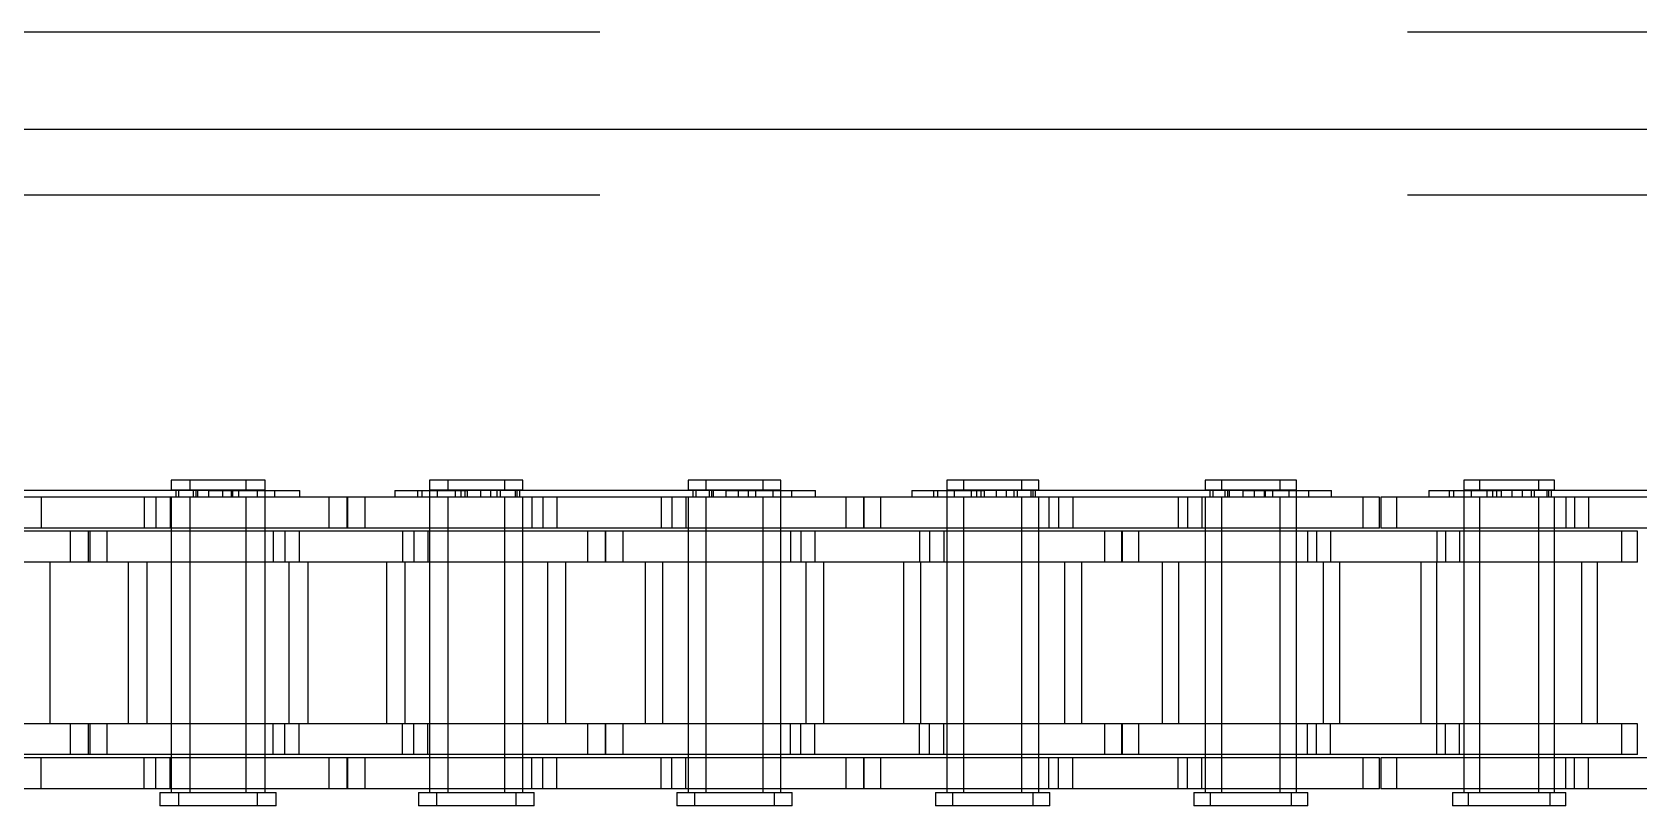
# Model space of a CAD drawing. Header units: metres. Extents: x 0 to 21025, y 0 to 14850.
# Drawn here: x 2920.6 to 2999.5, y 9293.4 to 9331.4 of the extents above; entities that cross this region are included whole.
import ezdxf

# ---------------------------------------------------------------- set-up
doc = ezdxf.new("R2010")
doc.units = ezdxf.units.M
doc.header["$LTSCALE"] = 25
doc.linetypes.add('HIDDEN2', pattern=[4.7625, 3.175, -1.5875])
doc.layers.add('SL4', color=4, linetype='Continuous')
doc.layers.add('ST1', color=7, linetype='HIDDEN2')

msp = doc.modelspace()

# ---------------------------------------------------------------- linework, layer by layer
at = {"layer": 'SL4'}
msp.add_line((2753.999, 9326.624), (3543.761, 9326.624), dxfattribs=at)
at = {"layer": 'ST1'}
for p, q in [((3543.761, 9331.386), (2543.761, 9331.386)), ((2753.999, 9326.624), (3543.761, 9326.624)), ((3543.761, 9323.386), (2543.761, 9323.386)), ((2931.081, 9309.384), (2927.391, 9309.384)), ((2927.391, 9309.384), (2927.391, 9308.91)), ((2928.315, 9309.384), (2928.315, 9308.91)), ((2932.005, 9309.384), (2931.081, 9309.384)), ((2931.081, 9308.91), (2931.081, 9309.384)), ((2932.005, 9308.91), (2932.005, 9309.384)), ((2943.781, 9309.384), (2940.091, 9309.384)), ((2940.091, 9309.384), (2940.091, 9308.91)), ((2940.984, 9309.384), (2940.984, 9308.91)), ((2944.674, 9309.384), (2943.781, 9309.384)), ((2943.781, 9308.91), (2943.781, 9309.384)), ((2944.674, 9308.91), (2944.674, 9309.384)), ((2956.481, 9309.384), (2952.791, 9309.384)), ((2952.791, 9309.384), (2952.791, 9308.91)), ((2953.653, 9309.384), (2953.653, 9308.91)), ((2957.343, 9309.384), (2956.481, 9309.384)), ((2956.481, 9308.91), (2956.481, 9309.384)), ((2957.343, 9308.91), (2957.343, 9309.384)), ((2969.181, 9309.384), (2965.491, 9309.384)), ((2965.491, 9309.384), (2965.491, 9308.91)), ((2966.322, 9309.384), (2966.322, 9308.91)), ((2970.012, 9309.384), (2969.181, 9309.384)), ((2969.181, 9308.91), (2969.181, 9309.384)), ((2970.012, 9308.91), (2970.012, 9309.384)), ((2981.881, 9309.384), (2978.191, 9309.384)), ((2978.191, 9309.384), (2978.191, 9308.91)), ((2978.992, 9309.384), (2978.992, 9308.91)), ((2982.682, 9309.384), (2981.881, 9309.384)), ((2981.881, 9308.91), (2981.881, 9309.384)), ((2982.682, 9308.91), (2982.682, 9309.384)), ((2994.581, 9309.384), (2990.891, 9309.384)), ((2990.891, 9309.384), (2990.891, 9308.91)), ((2991.661, 9309.384), (2991.661, 9308.91)), ((2995.351, 9309.384), (2994.581, 9309.384)), ((2994.581, 9308.91), (2994.581, 9309.384)), ((2995.351, 9308.91), (2995.351, 9309.384)), ((2929.236, 9308.873), (2916.536, 9308.873)), ((2926.061, 9308.541), (2919.711, 9308.541)), ((2921.005, 9308.541), (2921.005, 9307.021)), ((2926.061, 9308.541), (2926.061, 9307.021)), ((2935.156, 9308.541), (2926.061, 9308.541)), ((2926.645, 9308.541), (2926.645, 9307.021)), ((2927.34, 9308.541), (2927.34, 9307.021)), ((2927.391, 9308.91), (2931.081, 9308.91)), ((2927.391, 9308.541), (2927.391, 9307.021)), ((2927.391, 9308.541), (2927.391, 9294.042)), ((2927.617, 9308.873), (2927.617, 9308.541)), ((2927.76, 9308.91), (2927.76, 9308.541)), ((2928.315, 9308.541), (2928.315, 9307.021)), ((2928.315, 9308.541), (2928.315, 9294.042)), ((2928.483, 9308.873), (2928.483, 9308.541)), ((2928.606, 9308.873), (2928.606, 9308.541)), ((2928.684, 9308.91), (2928.684, 9308.541)), ((2929.236, 9308.873), (2929.236, 9308.541)), ((2929.236, 9308.873), (2932.466, 9308.873)), ((2929.913, 9308.873), (2929.913, 9308.541)), ((2930.343, 9308.873), (2930.343, 9308.541)), ((2930.407, 9308.873), (2930.407, 9308.541)), ((2930.712, 9308.541), (2930.712, 9308.91)), ((2931.081, 9308.91), (2932, 9308.91)), ((2931.081, 9307.021), (2931.081, 9308.541)), ((2931.081, 9294.042), (2931.081, 9308.541)), ((2931.636, 9308.541), (2931.636, 9308.91)), ((2932, 9308.91), (2932.005, 9308.91)), ((2932.005, 9307.021), (2932.005, 9308.873)), ((2932.005, 9294.042), (2932.005, 9308.541)), ((2932.466, 9308.873), (2932.466, 9308.541)), ((2932.466, 9308.873), (2933.712, 9308.873)), ((2933.712, 9308.541), (2933.712, 9308.873)), ((2936.016, 9308.541), (2935.156, 9308.541)), ((2935.156, 9307.021), (2935.156, 9308.541)), ((2945.111, 9308.541), (2936.016, 9308.541)), ((2936.016, 9308.541), (2936.016, 9307.021)), ((2936.08, 9307.021), (2936.08, 9308.541)), ((2936.909, 9308.541), (2936.909, 9307.021)), ((2938.384, 9308.873), (2941.936, 9308.873)), ((2938.384, 9308.873), (2938.384, 9308.541)), ((2939.503, 9308.873), (2939.503, 9308.541)), ((2939.708, 9308.873), (2939.708, 9308.541)), ((2940.091, 9308.91), (2943.781, 9308.91)), ((2940.091, 9308.873), (2940.091, 9307.021)), ((2940.091, 9308.541), (2940.091, 9294.042)), ((2940.46, 9308.91), (2940.46, 9308.541)), ((2940.984, 9308.541), (2940.984, 9307.021)), ((2940.984, 9308.541), (2940.984, 9294.042)), ((2941.353, 9308.91), (2941.353, 9308.541)), ((2941.622, 9308.873), (2941.622, 9308.541)), ((2941.827, 9308.873), (2941.827, 9308.541)), ((2941.936, 9308.873), (2941.936, 9308.541)), ((2954.636, 9308.873), (2941.936, 9308.873)), ((2942.582, 9308.873), (2942.582, 9308.541)), ((2943.076, 9308.873), (2943.076, 9308.541)), ((2943.412, 9308.541), (2943.412, 9308.91)), ((2943.555, 9308.873), (2943.555, 9308.541)), ((2943.781, 9308.91), (2944.669, 9308.91)), ((2943.781, 9307.021), (2943.781, 9308.541)), ((2943.781, 9294.042), (2943.781, 9308.541)), ((2944.305, 9308.541), (2944.305, 9308.91)), ((2944.382, 9308.873), (2944.382, 9308.541)), ((2944.505, 9308.873), (2944.505, 9308.541)), ((2944.669, 9308.91), (2944.674, 9308.91)), ((2944.674, 9307.021), (2944.674, 9308.541)), ((2944.674, 9294.042), (2944.674, 9308.541)), ((2945.111, 9308.541), (2945.111, 9307.021)), ((2951.461, 9308.541), (2945.111, 9308.541)), ((2945.649, 9308.541), (2945.649, 9307.021)), ((2946.344, 9308.541), (2946.344, 9307.021)), ((2951.461, 9308.541), (2951.461, 9307.021)), ((2960.556, 9308.541), (2951.461, 9308.541)), ((2951.983, 9308.541), (2951.983, 9307.021)), ((2952.678, 9308.541), (2952.678, 9307.021)), ((2952.791, 9308.91), (2956.481, 9308.91)), ((2952.791, 9308.541), (2952.791, 9307.021)), ((2952.791, 9308.541), (2952.791, 9294.042)), ((2953.017, 9308.873), (2953.017, 9308.541)), ((2953.16, 9308.91), (2953.16, 9308.541)), ((2953.653, 9308.541), (2953.653, 9307.021)), ((2953.653, 9308.541), (2953.653, 9294.042)), ((2953.822, 9308.873), (2953.822, 9308.541)), ((2953.945, 9308.873), (2953.945, 9308.541)), ((2954.022, 9308.91), (2954.022, 9308.541)), ((2954.636, 9308.873), (2954.636, 9308.541)), ((2954.636, 9308.873), (2957.866, 9308.873)), ((2955.251, 9308.873), (2955.251, 9308.541)), ((2955.743, 9308.873), (2955.743, 9308.541)), ((2955.745, 9308.873), (2955.745, 9308.541)), ((2956.112, 9308.541), (2956.112, 9308.91)), ((2956.481, 9308.91), (2957.339, 9308.91)), ((2956.481, 9307.021), (2956.481, 9308.541)), ((2956.481, 9294.042), (2956.481, 9308.541)), ((2956.974, 9308.541), (2956.974, 9308.91)), ((2957.339, 9308.91), (2957.343, 9308.91)), ((2957.343, 9307.021), (2957.343, 9308.873)), ((2957.343, 9294.042), (2957.343, 9308.541)), ((2957.866, 9308.873), (2957.866, 9308.541)), ((2957.866, 9308.873), (2959.05, 9308.873)), ((2959.05, 9308.541), (2959.05, 9308.873)), ((2961.416, 9308.541), (2960.556, 9308.541)), ((2960.556, 9307.021), (2960.556, 9308.541)), ((2970.511, 9308.541), (2961.416, 9308.541)), ((2961.416, 9308.541), (2961.416, 9307.021)), ((2961.418, 9307.021), (2961.418, 9308.541)), ((2962.247, 9308.541), (2962.247, 9307.021)), ((2963.784, 9308.873), (2967.336, 9308.873)), ((2963.784, 9308.873), (2963.784, 9308.541)), ((2964.842, 9308.873), (2964.842, 9308.541)), ((2965.047, 9308.873), (2965.047, 9308.541)), ((2965.491, 9308.91), (2969.181, 9308.91)), ((2965.491, 9308.873), (2965.491, 9307.021)), ((2965.491, 9308.541), (2965.491, 9294.042)), ((2965.86, 9308.91), (2965.86, 9308.541)), ((2966.322, 9308.541), (2966.322, 9307.021)), ((2966.322, 9308.541), (2966.322, 9294.042)), ((2966.691, 9308.91), (2966.691, 9308.541)), ((2966.96, 9308.873), (2966.96, 9308.541)), ((2967.166, 9308.873), (2967.166, 9308.541)), ((2967.336, 9308.873), (2967.336, 9308.541)), ((2980.036, 9308.873), (2967.336, 9308.873)), ((2967.92, 9308.873), (2967.92, 9308.541)), ((2968.414, 9308.873), (2968.414, 9308.541)), ((2968.812, 9308.541), (2968.812, 9308.91)), ((2968.955, 9308.873), (2968.955, 9308.541)), ((2969.181, 9308.91), (2970.008, 9308.91)), ((2969.181, 9307.021), (2969.181, 9308.541)), ((2969.181, 9294.042), (2969.181, 9308.541)), ((2969.643, 9308.541), (2969.643, 9308.91)), ((2969.721, 9308.873), (2969.721, 9308.541)), ((2969.844, 9308.873), (2969.844, 9308.541)), ((2970.008, 9308.91), (2970.012, 9308.91)), ((2970.012, 9307.021), (2970.012, 9308.541)), ((2970.012, 9294.042), (2970.012, 9308.541)), ((2970.511, 9308.541), (2970.511, 9307.021)), ((2976.861, 9308.541), (2970.511, 9308.541)), ((2970.987, 9308.541), (2970.987, 9307.021)), ((2971.682, 9308.541), (2971.682, 9307.021)), ((2976.861, 9308.541), (2976.861, 9307.021)), ((2985.956, 9308.541), (2976.861, 9308.541)), ((2977.322, 9308.541), (2977.322, 9307.021)), ((2978.017, 9308.541), (2978.017, 9307.021)), ((2978.191, 9308.91), (2981.881, 9308.91)), ((2978.191, 9308.541), (2978.191, 9307.021)), ((2978.191, 9308.541), (2978.191, 9294.042)), ((2978.417, 9308.873), (2978.417, 9308.541)), ((2978.56, 9308.91), (2978.56, 9308.541)), ((2978.992, 9308.541), (2978.992, 9307.021)), ((2978.992, 9308.541), (2978.992, 9294.042)), ((2979.16, 9308.873), (2979.16, 9308.541)), ((2979.283, 9308.873), (2979.283, 9308.541)), ((2979.361, 9308.91), (2979.361, 9308.541)), ((2980.036, 9308.873), (2980.036, 9308.541)), ((2980.036, 9308.873), (2983.266, 9308.873)), ((2980.59, 9308.873), (2980.59, 9308.541)), ((2981.084, 9308.873), (2981.084, 9308.541)), ((2981.143, 9308.873), (2981.143, 9308.541)), ((2981.512, 9308.541), (2981.512, 9308.91)), ((2981.881, 9308.91), (2982.677, 9308.91)), ((2981.881, 9307.021), (2981.881, 9308.541)), ((2981.881, 9294.042), (2981.881, 9308.541)), ((2982.313, 9308.541), (2982.313, 9308.91)), ((2982.677, 9308.91), (2982.682, 9308.91)), ((2982.682, 9307.021), (2982.682, 9308.873)), ((2982.682, 9294.042), (2982.682, 9308.541)), ((2983.266, 9308.873), (2983.266, 9308.541)), ((2983.266, 9308.873), (2984.389, 9308.873)), ((2984.389, 9308.541), (2984.389, 9308.873)), ((2986.757, 9308.541), (2985.956, 9308.541)), ((2985.956, 9307.021), (2985.956, 9308.541)), ((2986.757, 9307.021), (2986.757, 9308.541)), ((2995.911, 9308.541), (2986.816, 9308.541)), ((2986.816, 9308.541), (2986.816, 9307.021)), ((2987.586, 9308.541), (2987.586, 9307.021)), ((2989.184, 9308.873), (2992.736, 9308.873)), ((2989.184, 9308.873), (2989.184, 9308.541)), ((2990.18, 9308.873), (2990.18, 9308.541)), ((2990.386, 9308.873), (2990.386, 9308.541)), ((2990.891, 9308.91), (2994.581, 9308.91)), ((2990.891, 9308.873), (2990.891, 9307.021)), ((2990.891, 9308.541), (2990.891, 9294.042)), ((2991.26, 9308.91), (2991.26, 9308.541)), ((2991.661, 9308.541), (2991.661, 9307.021)), ((2991.661, 9308.541), (2991.661, 9294.042)), ((2992.03, 9308.91), (2992.03, 9308.541)), ((2992.299, 9308.873), (2992.299, 9308.541)), ((2992.504, 9308.873), (2992.504, 9308.541)), ((2992.736, 9308.873), (2992.736, 9308.541)), ((3005.436, 9308.873), (2992.736, 9308.873)), ((2993.259, 9308.873), (2993.259, 9308.541)), ((2993.753, 9308.873), (2993.753, 9308.541)), ((2994.212, 9308.541), (2994.212, 9308.91)), ((2994.355, 9308.873), (2994.355, 9308.541)), ((2994.581, 9308.91), (2995.346, 9308.91)), ((2994.581, 9307.021), (2994.581, 9308.541)), ((2994.581, 9294.042), (2994.581, 9308.541)), ((2994.982, 9308.541), (2994.982, 9308.91)), ((2995.059, 9308.873), (2995.059, 9308.541)), ((2995.183, 9308.873), (2995.183, 9308.541)), ((2995.346, 9308.91), (2995.351, 9308.91)), ((2995.351, 9307.021), (2995.351, 9308.541)), ((2995.351, 9294.042), (2995.351, 9308.541)), ((2995.911, 9308.541), (2995.911, 9307.021)), ((3002.261, 9308.541), (2995.911, 9308.541)), ((2996.326, 9308.541), (2996.326, 9307.021)), ((2997.021, 9308.541), (2997.021, 9307.021)), ((2922.456, 9306.869), (2913.361, 9306.869)), ((2926.061, 9307.021), (2919.711, 9307.021)), ((2923.316, 9306.869), (2922.456, 9306.869)), ((2922.456, 9305.349), (2922.456, 9306.869)), ((2932.411, 9306.869), (2923.316, 9306.869)), ((2923.316, 9306.869), (2923.316, 9305.349)), ((2923.41, 9305.349), (2923.41, 9306.869)), ((2924.24, 9306.869), (2924.24, 9305.349)), ((2935.156, 9307.021), (2926.061, 9307.021)), ((2927.391, 9306.869), (2927.391, 9305.349)), ((2928.315, 9306.869), (2928.315, 9305.349)), ((2931.081, 9305.349), (2931.081, 9306.869)), ((2932.005, 9305.349), (2932.005, 9306.869)), ((2932.411, 9306.869), (2932.411, 9305.349)), ((2938.761, 9306.869), (2932.411, 9306.869)), ((2932.98, 9306.869), (2932.98, 9305.349)), ((2933.674, 9306.869), (2933.674, 9305.349)), ((2936.016, 9307.021), (2935.156, 9307.021)), ((2945.111, 9307.021), (2936.016, 9307.021)), ((2938.761, 9306.869), (2938.761, 9305.349)), ((2947.856, 9306.869), (2938.761, 9306.869)), ((2939.314, 9306.869), (2939.314, 9305.349)), ((2940.009, 9306.869), (2940.009, 9305.349)), ((2940.091, 9306.869), (2940.091, 9305.349)), ((2940.984, 9306.869), (2940.984, 9305.349)), ((2943.781, 9305.349), (2943.781, 9306.869)), ((2944.674, 9305.349), (2944.674, 9306.869)), ((2951.461, 9307.021), (2945.111, 9307.021)), ((2948.716, 9306.869), (2947.856, 9306.869)), ((2947.856, 9305.349), (2947.856, 9306.869)), ((2957.811, 9306.869), (2948.716, 9306.869)), ((2948.716, 9306.869), (2948.716, 9305.349)), ((2948.749, 9305.349), (2948.749, 9306.869)), ((2949.578, 9306.869), (2949.578, 9305.349)), ((2960.556, 9307.021), (2951.461, 9307.021)), ((2952.791, 9306.869), (2952.791, 9305.349)), ((2953.653, 9306.869), (2953.653, 9305.349)), ((2956.481, 9305.349), (2956.481, 9306.869)), ((2957.343, 9305.349), (2957.343, 9306.869)), ((2957.811, 9306.869), (2957.811, 9305.349)), ((2964.161, 9306.869), (2957.811, 9306.869)), ((2958.318, 9306.869), (2958.318, 9305.349)), ((2959.013, 9306.869), (2959.013, 9305.349)), ((2961.416, 9307.021), (2960.556, 9307.021)), ((2970.511, 9307.021), (2961.416, 9307.021)), ((2964.161, 9306.869), (2964.161, 9305.349)), ((2973.256, 9306.869), (2964.161, 9306.869)), ((2964.653, 9306.869), (2964.653, 9305.349)), ((2965.347, 9306.869), (2965.347, 9305.349)), ((2965.491, 9306.869), (2965.491, 9305.349)), ((2966.322, 9306.869), (2966.322, 9305.349)), ((2969.181, 9305.349), (2969.181, 9306.869)), ((2970.012, 9305.349), (2970.012, 9306.869)), ((2976.861, 9307.021), (2970.511, 9307.021)), ((2974.087, 9306.869), (2973.256, 9306.869)), ((2973.256, 9305.349), (2973.256, 9306.869)), ((2974.087, 9305.349), (2974.087, 9306.869)), ((2983.211, 9306.869), (2974.116, 9306.869)), ((2974.116, 9306.869), (2974.116, 9305.349)), ((2974.917, 9306.869), (2974.917, 9305.349)), ((2985.956, 9307.021), (2976.861, 9307.021)), ((2978.191, 9306.869), (2978.191, 9305.349)), ((2978.992, 9306.869), (2978.992, 9305.349)), ((2981.881, 9305.349), (2981.881, 9306.869)), ((2982.682, 9305.349), (2982.682, 9306.869)), ((2983.211, 9306.869), (2983.211, 9305.349)), ((2989.561, 9306.869), (2983.211, 9306.869)), ((2983.657, 9306.869), (2983.657, 9305.349)), ((2984.351, 9306.869), (2984.351, 9305.349)), ((2986.757, 9307.021), (2985.956, 9307.021)), ((2995.911, 9307.021), (2986.816, 9307.021)), ((2989.561, 9306.869), (2989.561, 9305.349)), ((2998.656, 9306.869), (2989.561, 9306.869)), ((2989.991, 9306.869), (2989.991, 9305.349)), ((2990.686, 9306.869), (2990.686, 9305.349)), ((2990.891, 9306.869), (2990.891, 9305.349)), ((2991.661, 9306.869), (2991.661, 9305.349)), ((2994.581, 9305.349), (2994.581, 9306.869)), ((2995.351, 9305.349), (2995.351, 9306.869)), ((3002.261, 9307.021), (2995.911, 9307.021)), ((2999.426, 9306.869), (2998.656, 9306.869)), ((2998.656, 9305.349), (2998.656, 9306.869)), ((2999.426, 9305.349), (2999.426, 9306.869)), ((2922.456, 9305.349), (2913.361, 9305.349)), ((2921.45, 9297.419), (2921.45, 9305.349)), ((2923.316, 9305.349), (2922.456, 9305.349)), ((2932.411, 9305.349), (2923.316, 9305.349)), ((2925.276, 9305.349), (2925.276, 9297.419)), ((2926.2, 9305.349), (2926.2, 9297.419)), ((2927.391, 9305.349), (2927.391, 9297.419)), ((2928.315, 9305.349), (2928.315, 9297.419)), ((2931.081, 9297.419), (2931.081, 9305.349)), ((2932.005, 9297.419), (2932.005, 9305.349)), ((2938.761, 9305.349), (2932.411, 9305.349)), ((2933.196, 9297.419), (2933.196, 9305.349)), ((2934.12, 9297.419), (2934.12, 9305.349)), ((2937.976, 9305.349), (2937.976, 9297.419)), ((2947.856, 9305.349), (2938.761, 9305.349)), ((2938.869, 9305.349), (2938.869, 9297.419)), ((2940.091, 9305.349), (2940.091, 9297.419)), ((2940.984, 9305.349), (2940.984, 9297.419)), ((2943.781, 9297.419), (2943.781, 9305.349)), ((2944.674, 9297.419), (2944.674, 9305.349)), ((2945.896, 9297.419), (2945.896, 9305.349)), ((2946.789, 9297.419), (2946.789, 9305.349)), ((2948.716, 9305.349), (2947.856, 9305.349)), ((2957.811, 9305.349), (2948.716, 9305.349)), ((2950.676, 9305.349), (2950.676, 9297.419)), ((2951.538, 9305.349), (2951.538, 9297.419)), ((2952.791, 9305.349), (2952.791, 9297.419)), ((2953.653, 9305.349), (2953.653, 9297.419)), ((2956.481, 9297.419), (2956.481, 9305.349)), ((2957.343, 9297.419), (2957.343, 9305.349)), ((2964.161, 9305.349), (2957.811, 9305.349)), ((2958.596, 9297.419), (2958.596, 9305.349)), ((2959.458, 9297.419), (2959.458, 9305.349)), ((2963.376, 9305.349), (2963.376, 9297.419)), ((2973.256, 9305.349), (2964.161, 9305.349)), ((2964.207, 9305.349), (2964.207, 9297.419)), ((2965.491, 9305.349), (2965.491, 9297.419)), ((2966.322, 9305.349), (2966.322, 9297.419)), ((2969.181, 9297.419), (2969.181, 9305.349)), ((2970.012, 9297.419), (2970.012, 9305.349)), ((2971.296, 9297.419), (2971.296, 9305.349)), ((2972.127, 9297.419), (2972.127, 9305.349)), ((2974.087, 9305.349), (2973.256, 9305.349)), ((2983.211, 9305.349), (2974.116, 9305.349)), ((2976.076, 9305.349), (2976.076, 9297.419)), ((2976.877, 9305.349), (2976.877, 9297.419)), ((2978.191, 9305.349), (2978.191, 9297.419)), ((2978.992, 9305.349), (2978.992, 9297.419)), ((2981.881, 9297.419), (2981.881, 9305.349)), ((2982.682, 9297.419), (2982.682, 9305.349)), ((2989.561, 9305.349), (2983.211, 9305.349)), ((2983.996, 9297.419), (2983.996, 9305.349)), ((2984.797, 9297.419), (2984.797, 9305.349)), ((2988.776, 9305.349), (2988.776, 9297.419)), ((2989.546, 9305.349), (2989.546, 9297.419)), ((2998.656, 9305.349), (2989.561, 9305.349)), ((2990.891, 9305.349), (2990.891, 9297.419)), ((2991.661, 9305.349), (2991.661, 9297.419)), ((2994.581, 9297.419), (2994.581, 9305.349)), ((2995.351, 9297.419), (2995.351, 9305.349)), ((2996.696, 9297.419), (2996.696, 9305.349)), ((2997.466, 9297.419), (2997.466, 9305.349)), ((2999.426, 9305.349), (2998.656, 9305.349)), ((2922.456, 9297.419), (2913.361, 9297.419)), ((2923.316, 9297.419), (2922.456, 9297.419)), ((2922.456, 9295.899), (2922.456, 9297.419)), ((2932.411, 9297.419), (2923.316, 9297.419)), ((2923.316, 9297.419), (2923.316, 9295.899)), ((2923.41, 9295.899), (2923.41, 9297.419)), ((2924.24, 9297.419), (2924.24, 9295.899)), ((2927.391, 9297.419), (2927.391, 9295.899)), ((2928.315, 9297.419), (2928.315, 9295.899)), ((2931.081, 9295.899), (2931.081, 9297.419)), ((2932.005, 9295.899), (2932.005, 9297.419)), ((2932.411, 9295.899), (2932.411, 9297.419)), ((2938.761, 9297.419), (2932.411, 9297.419)), ((2932.98, 9295.899), (2932.98, 9297.419)), ((2933.674, 9295.899), (2933.674, 9297.419)), ((2938.761, 9295.899), (2938.761, 9297.419)), ((2947.856, 9297.419), (2938.761, 9297.419)), ((2939.314, 9295.899), (2939.314, 9297.419)), ((2940.009, 9295.899), (2940.009, 9297.419)), ((2940.091, 9297.419), (2940.091, 9295.899)), ((2940.984, 9297.419), (2940.984, 9295.899)), ((2943.781, 9295.899), (2943.781, 9297.419)), ((2944.674, 9295.899), (2944.674, 9297.419)), ((2948.716, 9297.419), (2947.856, 9297.419)), ((2947.856, 9295.899), (2947.856, 9297.419)), ((2957.811, 9297.419), (2948.716, 9297.419)), ((2948.716, 9297.419), (2948.716, 9295.899)), ((2948.749, 9295.899), (2948.749, 9297.419)), ((2949.578, 9297.419), (2949.578, 9295.899)), ((2952.791, 9297.419), (2952.791, 9295.899)), ((2953.653, 9297.419), (2953.653, 9295.899)), ((2956.481, 9295.899), (2956.481, 9297.419)), ((2957.343, 9295.899), (2957.343, 9297.419)), ((2957.811, 9295.899), (2957.811, 9297.419)), ((2964.161, 9297.419), (2957.811, 9297.419)), ((2958.318, 9295.899), (2958.318, 9297.419)), ((2959.013, 9295.899), (2959.013, 9297.419)), ((2964.161, 9295.899), (2964.161, 9297.419)), ((2973.256, 9297.419), (2964.161, 9297.419)), ((2964.653, 9295.899), (2964.653, 9297.419)), ((2965.347, 9295.899), (2965.347, 9297.419)), ((2965.491, 9297.419), (2965.491, 9295.899)), ((2966.322, 9297.419), (2966.322, 9295.899)), ((2969.181, 9295.899), (2969.181, 9297.419)), ((2970.012, 9295.899), (2970.012, 9297.419)), ((2974.087, 9297.419), (2973.256, 9297.419)), ((2973.256, 9295.899), (2973.256, 9297.419)), ((2974.087, 9295.899), (2974.087, 9297.419)), ((2983.211, 9297.419), (2974.116, 9297.419)), ((2974.116, 9297.419), (2974.116, 9295.899)), ((2974.917, 9297.419), (2974.917, 9295.899)), ((2978.191, 9297.419), (2978.191, 9295.899)), ((2978.992, 9297.419), (2978.992, 9295.899)), ((2981.881, 9295.899), (2981.881, 9297.419)), ((2982.682, 9295.899), (2982.682, 9297.419)), ((2983.211, 9295.899), (2983.211, 9297.419)), ((2989.561, 9297.419), (2983.211, 9297.419)), ((2983.657, 9295.899), (2983.657, 9297.419)), ((2984.351, 9295.899), (2984.351, 9297.419)), ((2989.561, 9295.899), (2989.561, 9297.419)), ((2998.656, 9297.419), (2989.561, 9297.419)), ((2989.991, 9295.899), (2989.991, 9297.419)), ((2990.686, 9295.899), (2990.686, 9297.419)), ((2990.891, 9297.419), (2990.891, 9295.899)), ((2991.661, 9297.419), (2991.661, 9295.899)), ((2994.581, 9295.899), (2994.581, 9297.419)), ((2995.351, 9295.899), (2995.351, 9297.419)), ((2999.426, 9297.419), (2998.656, 9297.419)), ((2998.656, 9295.899), (2998.656, 9297.419)), ((2999.426, 9295.899), (2999.426, 9297.419)), ((2922.456, 9295.899), (2913.361, 9295.899)), ((2926.061, 9295.747), (2919.711, 9295.747)), ((2921.005, 9294.227), (2921.005, 9295.747)), ((2923.316, 9295.899), (2922.456, 9295.899)), ((2932.411, 9295.899), (2923.316, 9295.899)), ((2926.061, 9294.227), (2926.061, 9295.747)), ((2935.156, 9295.747), (2926.061, 9295.747)), ((2926.645, 9294.227), (2926.645, 9295.747)), ((2927.34, 9294.227), (2927.34, 9295.747)), ((2927.391, 9295.747), (2927.391, 9294.227)), ((2928.315, 9295.747), (2928.315, 9294.227)), ((2931.081, 9294.227), (2931.081, 9295.747)), ((2932.005, 9294.227), (2932.005, 9295.747)), ((2938.761, 9295.899), (2932.411, 9295.899)), ((2936.016, 9295.747), (2935.156, 9295.747)), ((2935.156, 9294.227), (2935.156, 9295.747)), ((2945.111, 9295.747), (2936.016, 9295.747)), ((2936.016, 9295.747), (2936.016, 9294.227)), ((2936.08, 9294.227), (2936.08, 9295.747)), ((2936.909, 9295.747), (2936.909, 9294.227)), ((2947.856, 9295.899), (2938.761, 9295.899)), ((2940.091, 9295.747), (2940.091, 9294.227)), ((2940.984, 9295.747), (2940.984, 9294.227)), ((2943.781, 9294.227), (2943.781, 9295.747)), ((2944.674, 9294.227), (2944.674, 9295.747)), ((2945.111, 9294.227), (2945.111, 9295.747)), ((2951.461, 9295.747), (2945.111, 9295.747)), ((2945.649, 9294.227), (2945.649, 9295.747)), ((2946.344, 9294.227), (2946.344, 9295.747)), ((2948.716, 9295.899), (2947.856, 9295.899)), ((2957.811, 9295.899), (2948.716, 9295.899)), ((2951.461, 9294.227), (2951.461, 9295.747)), ((2960.556, 9295.747), (2951.461, 9295.747)), ((2951.983, 9294.227), (2951.983, 9295.747)), ((2952.678, 9294.227), (2952.678, 9295.747)), ((2952.791, 9295.747), (2952.791, 9294.227)), ((2953.653, 9295.747), (2953.653, 9294.227)), ((2956.481, 9294.227), (2956.481, 9295.747)), ((2957.343, 9294.227), (2957.343, 9295.747)), ((2964.161, 9295.899), (2957.811, 9295.899)), ((2961.416, 9295.747), (2960.556, 9295.747)), ((2960.556, 9294.227), (2960.556, 9295.747)), ((2970.511, 9295.747), (2961.416, 9295.747)), ((2961.416, 9295.747), (2961.416, 9294.227)), ((2961.418, 9294.227), (2961.418, 9295.747)), ((2962.247, 9295.747), (2962.247, 9294.227)), ((2973.256, 9295.899), (2964.161, 9295.899)), ((2965.491, 9295.747), (2965.491, 9294.227)), ((2966.322, 9295.747), (2966.322, 9294.227)), ((2969.181, 9294.227), (2969.181, 9295.747)), ((2970.012, 9294.227), (2970.012, 9295.747)), ((2970.511, 9294.227), (2970.511, 9295.747)), ((2976.861, 9295.747), (2970.511, 9295.747)), ((2970.987, 9294.227), (2970.987, 9295.747)), ((2971.682, 9294.227), (2971.682, 9295.747)), ((2974.087, 9295.899), (2973.256, 9295.899)), ((2983.211, 9295.899), (2974.116, 9295.899)), ((2976.861, 9294.227), (2976.861, 9295.747)), ((2985.956, 9295.747), (2976.861, 9295.747)), ((2977.322, 9294.227), (2977.322, 9295.747)), ((2978.017, 9294.227), (2978.017, 9295.747)), ((2978.191, 9295.747), (2978.191, 9294.227)), ((2978.992, 9295.747), (2978.992, 9294.227)), ((2981.881, 9294.227), (2981.881, 9295.747)), ((2982.682, 9294.227), (2982.682, 9295.747)), ((2989.561, 9295.899), (2983.211, 9295.899)), ((2986.757, 9295.747), (2985.956, 9295.747)), ((2985.956, 9294.227), (2985.956, 9295.747)), ((2986.757, 9294.227), (2986.757, 9295.747)), ((2995.911, 9295.747), (2986.816, 9295.747)), ((2986.816, 9295.747), (2986.816, 9294.227)), ((2987.586, 9295.747), (2987.586, 9294.227)), ((2998.656, 9295.899), (2989.561, 9295.899)), ((2990.891, 9295.747), (2990.891, 9294.227)), ((2991.661, 9295.747), (2991.661, 9294.227)), ((2994.581, 9294.227), (2994.581, 9295.747)), ((2995.351, 9294.227), (2995.351, 9295.747)), ((2995.911, 9294.227), (2995.911, 9295.747)), ((3002.261, 9295.747), (2995.911, 9295.747)), ((2996.326, 9294.227), (2996.326, 9295.747)), ((2997.021, 9294.227), (2997.021, 9295.747)), ((2999.426, 9295.899), (2998.656, 9295.899)), ((2926.061, 9294.227), (2919.711, 9294.227)), ((2935.156, 9294.227), (2926.061, 9294.227)), ((2926.837, 9294.042), (2931.634, 9294.042)), ((2926.837, 9294.042), (2926.837, 9293.384)), ((2927.761, 9294.042), (2927.761, 9293.384)), ((2931.634, 9294.042), (2932.558, 9294.042)), ((2931.634, 9293.384), (2931.634, 9294.042)), ((2932.558, 9293.384), (2932.558, 9294.042)), ((2936.016, 9294.227), (2935.156, 9294.227)), ((2945.111, 9294.227), (2936.016, 9294.227)), ((2939.537, 9294.042), (2944.334, 9294.042)), ((2939.537, 9294.042), (2939.537, 9293.384)), ((2940.43, 9294.042), (2940.43, 9293.384)), ((2944.334, 9294.042), (2945.227, 9294.042)), ((2944.334, 9293.384), (2944.334, 9294.042)), ((2951.461, 9294.227), (2945.111, 9294.227)), ((2945.227, 9293.384), (2945.227, 9294.042)), ((2960.556, 9294.227), (2951.461, 9294.227)), ((2952.237, 9294.042), (2957.034, 9294.042)), ((2952.237, 9294.042), (2952.237, 9293.384)), ((2953.1, 9294.042), (2953.1, 9293.384)), ((2957.034, 9294.042), (2957.897, 9294.042)), ((2957.034, 9293.384), (2957.034, 9294.042)), ((2957.897, 9293.384), (2957.897, 9294.042)), ((2961.416, 9294.227), (2960.556, 9294.227)), ((2970.511, 9294.227), (2961.416, 9294.227)), ((2964.937, 9294.042), (2969.734, 9294.042)), ((2964.937, 9294.042), (2964.937, 9293.384)), ((2965.769, 9294.042), (2965.769, 9293.384)), ((2969.734, 9294.042), (2970.566, 9294.042)), ((2969.734, 9293.384), (2969.734, 9294.042)), ((2976.861, 9294.227), (2970.511, 9294.227)), ((2970.566, 9293.384), (2970.566, 9294.042)), ((2985.956, 9294.227), (2976.861, 9294.227)), ((2977.637, 9294.042), (2982.434, 9294.042)), ((2977.637, 9294.042), (2977.637, 9293.384)), ((2978.438, 9294.042), (2978.438, 9293.384)), ((2982.434, 9294.042), (2983.235, 9294.042)), ((2982.434, 9293.384), (2982.434, 9294.042)), ((2983.235, 9293.384), (2983.235, 9294.042)), ((2986.757, 9294.227), (2985.956, 9294.227)), ((2995.911, 9294.227), (2986.816, 9294.227)), ((2990.337, 9294.042), (2995.134, 9294.042)), ((2990.337, 9294.042), (2990.337, 9293.384)), ((2991.107, 9294.042), (2991.107, 9293.384)), ((2995.134, 9294.042), (2995.904, 9294.042)), ((2995.134, 9293.384), (2995.134, 9294.042)), ((2995.904, 9293.384), (2995.904, 9294.042)), ((3002.261, 9294.227), (2995.911, 9294.227)), ((2931.634, 9293.384), (2926.837, 9293.384)), ((2932.558, 9293.384), (2931.634, 9293.384)), ((2944.334, 9293.384), (2939.537, 9293.384)), ((2945.227, 9293.384), (2944.334, 9293.384)), ((2957.034, 9293.384), (2952.237, 9293.384)), ((2957.897, 9293.384), (2957.034, 9293.384)), ((2969.734, 9293.384), (2964.937, 9293.384)), ((2970.566, 9293.384), (2969.734, 9293.384)), ((2982.434, 9293.384), (2977.637, 9293.384)), ((2983.235, 9293.384), (2982.434, 9293.384)), ((2995.134, 9293.384), (2990.337, 9293.384)), ((2995.904, 9293.384), (2995.134, 9293.384))]:
    msp.add_line(p, q, dxfattribs=at)

doc.saveas('drawing.dxf')
